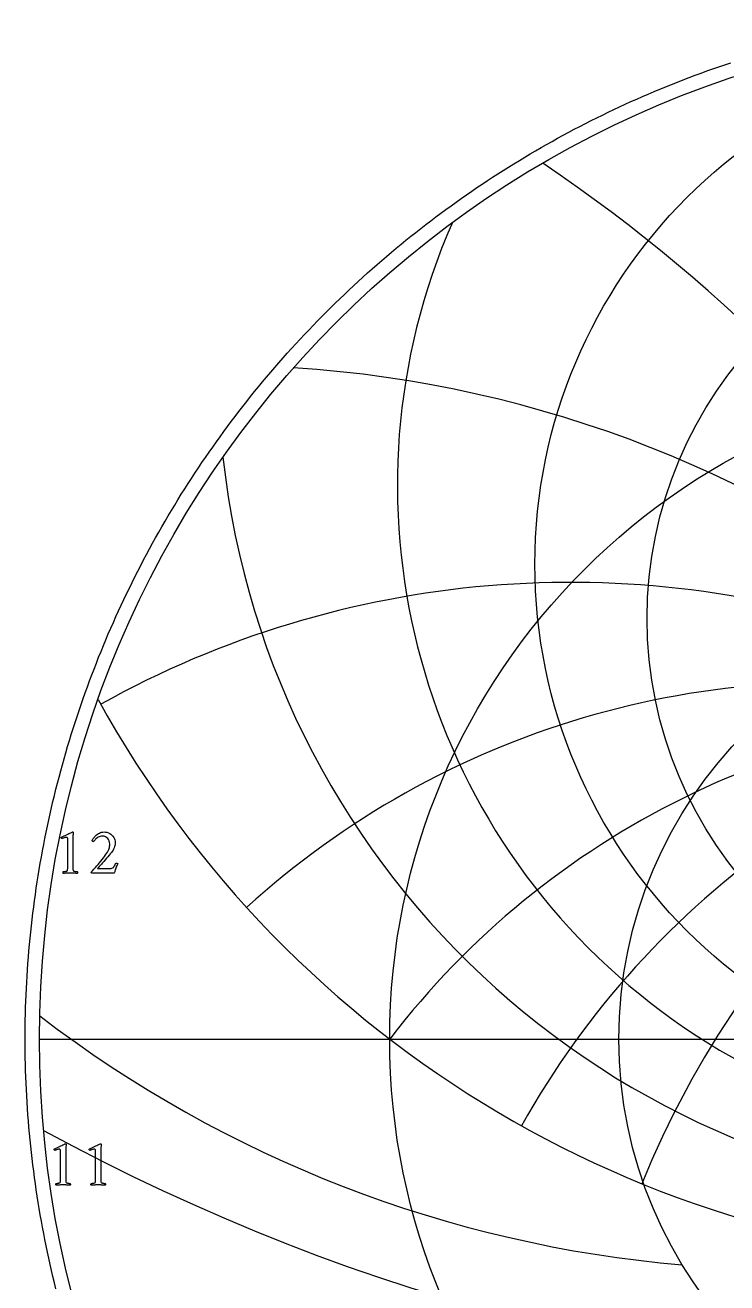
# Model space of a CAD drawing. Header units: millimetres. Extents: x -32.4 to 32.4, y -32.4 to 33.4.
# Drawn here: x -32.35 to -10.27, y -7.67 to 31.9 of the extents above; entities that cross this region are included whole.
import ezdxf

# ---------------------------------------------------------------- set-up
doc = ezdxf.new("R2010")
doc.units = ezdxf.units.MM
for name, color, linetype in [('CUT_OUTER', 1, 'Continuous'), ('ENGRAVE', 7, 'Continuous'), ('ENGRAVE_FINE', 8, 'Continuous'), ('TEXT', 5, 'Continuous')]:
    doc.layers.add(name, color=color, linetype=linetype)

msp = doc.modelspace()

# ---------------------------------------------------------------- linework, layer by layer
at = {"layer": 'CUT_OUTER'}
msp.add_lwpolyline([(-31.3805, -7.8604), (-31.4282, -7.6677), (-31.4746, -7.4747), (-31.5199, -7.2815), (-31.564, -7.0879), (-31.6069, -6.8941), (-31.6486, -6.7001), (-31.6891, -6.5057), (-31.7284, -6.3112), (-31.7665, -6.1164), (-31.8035, -5.9213), (-31.8392, -5.7261), (-31.8737, -5.5306), (-31.9071, -5.3349), (-31.9392, -5.1391), (-31.9701, -4.943), (-31.9999, -4.7467), (-32.0284, -4.5503), (-32.0557, -4.3537), (-32.0818, -4.1569), (-32.1067, -3.96), (-32.1304, -3.7629), (-32.1529, -3.5657), (-32.1742, -3.3683), (-32.1942, -3.1709), (-32.2131, -2.9733), (-32.2307, -2.7755), (-32.2471, -2.5777), (-32.2623, -2.3798), (-32.2763, -2.1818), (-32.2891, -1.9837), (-32.3007, -1.7856), (-32.311, -1.5873), (-32.3202, -1.3891), (-32.3281, -1.1907), (-32.3348, -0.9923), (-32.3403, -0.7939), (-32.3445, -0.5955), (-32.3476, -0.397), (-32.3494, -0.1985), (-32.35, 0), (-32.3494, 0.1985), (-32.3476, 0.397), (-32.3445, 0.5955), (-32.3403, 0.7939), (-32.3348, 0.9923), (-32.3281, 1.1907), (-32.3202, 1.3891), (-32.311, 1.5873), (-32.3007, 1.7856), (-32.2891, 1.9837), (-32.2763, 2.1818), (-32.2623, 2.3798), (-32.2471, 2.5777), (-32.2307, 2.7755), (-32.2131, 2.9733), (-32.1942, 3.1709), (-32.1742, 3.3683), (-32.1529, 3.5657), (-32.1304, 3.7629), (-32.1067, 3.96), (-32.0818, 4.1569), (-32.0557, 4.3537), (-32.0284, 4.5503), (-31.9999, 4.7467), (-31.9701, 4.943), (-31.9392, 5.1391), (-31.9071, 5.3349), (-31.8737, 5.5306), (-31.8392, 5.7261), (-31.8035, 5.9213), (-31.7665, 6.1164), (-31.7284, 6.3112), (-31.6891, 6.5057), (-31.6486, 6.7001), (-31.6069, 6.8941), (-31.564, 7.0879), (-31.5199, 7.2815), (-31.4746, 7.4747), (-31.4282, 7.6677), (-31.3805, 7.8604), (-31.3317, 8.0528), (-31.2817, 8.2449), (-31.2305, 8.4367), (-31.1782, 8.6282), (-31.1246, 8.8193), (-31.0699, 9.0101), (-31.0141, 9.2006), (-30.957, 9.3907), (-30.8988, 9.5805), (-30.8395, 9.7699), (-30.7789, 9.9589), (-30.7172, 10.1476), (-30.6544, 10.3359), (-30.5904, 10.5238), (-30.5252, 10.7113), (-30.459, 10.8984), (-30.3915, 11.0851), (-30.3229, 11.2713), (-30.2532, 11.4572), (-30.1823, 11.6426), (-30.1103, 11.8276), (-30.0372, 12.0121), (-29.9629, 12.1962), (-29.8875, 12.3798), (-29.811, 12.563), (-29.7333, 12.7456), (-29.6546, 12.9278), (-29.5747, 13.1096), (-29.4937, 13.2908), (-29.4116, 13.4715), (-29.3284, 13.6517), (-29.2441, 13.8314), (-29.1586, 14.0106), (-29.0721, 14.1892), (-28.9845, 14.3674), (-28.8958, 14.5449), (-28.806, 14.722), (-28.7151, 14.8984), (-28.6232, 15.0743), (-28.5302, 15.2497), (-28.436, 15.4245), (-28.3409, 15.5986), (-28.2446, 15.7722), (-28.1473, 15.9453), (-28.0489, 16.1177), (-27.9495, 16.2895), (-27.849, 16.4607), (-27.7475, 16.6312), (-27.645, 16.8012), (-27.5413, 16.9705), (-27.4367, 17.1391), (-27.331, 17.3072), (-27.2243, 17.4745), (-27.1166, 17.6413), (-27.0078, 17.8073), (-26.898, 17.9727), (-26.7873, 18.1374), (-26.6755, 18.3014), (-26.5627, 18.4648), (-26.4489, 18.6274), (-26.3341, 18.7893), (-26.2183, 18.9506), (-26.1015, 19.1111), (-25.9838, 19.2709), (-25.865, 19.4299), (-25.7453, 19.5883), (-25.6246, 19.7459), (-25.503, 19.9027), (-25.3804, 20.0589), (-25.2568, 20.2142), (-25.1323, 20.3688), (-25.0069, 20.5226), (-24.8805, 20.6757), (-24.7532, 20.828), (-24.6249, 20.9794), (-24.4957, 21.1301), (-24.3656, 21.28), (-24.2346, 21.4292), (-24.1026, 21.5774), (-23.9698, 21.7249), (-23.836, 21.8716), (-23.7014, 22.0174), (-23.5658, 22.1625), (-23.4294, 22.3066), (-23.2921, 22.45), (-23.1539, 22.5925), (-23.0148, 22.7341), (-22.8749, 22.8749), (-22.7341, 23.0148), (-22.5925, 23.1539), (-22.45, 23.2921), (-22.3066, 23.4294), (-22.1625, 23.5658), (-22.0174, 23.7014), (-21.8716, 23.836), (-21.7249, 23.9698), (-21.5774, 24.1026), (-21.4292, 24.2346), (-21.28, 24.3656), (-21.1301, 24.4957), (-20.9794, 24.6249), (-20.828, 24.7532), (-20.6757, 24.8805), (-20.5226, 25.0069), (-20.3688, 25.1323), (-20.2142, 25.2568), (-20.0589, 25.3804), (-19.9027, 25.503), (-19.7459, 25.6246), (-19.5883, 25.7453), (-19.4299, 25.865), (-19.2709, 25.9838), (-19.1111, 26.1015), (-18.9506, 26.2183), (-18.7893, 26.3341), (-18.6274, 26.4489), (-18.4648, 26.5627), (-18.3014, 26.6755), (-18.1374, 26.7873), (-17.9727, 26.898), (-17.8073, 27.0078), (-17.6413, 27.1166), (-17.4745, 27.2243), (-17.3072, 27.331), (-17.1391, 27.4367), (-16.9705, 27.5413), (-16.8012, 27.645), (-16.6312, 27.7475), (-16.4607, 27.849), (-16.2895, 27.9495), (-16.1177, 28.0489), (-15.9453, 28.1473), (-15.7722, 28.2446), (-15.5986, 28.3409), (-15.4245, 28.436), (-15.2497, 28.5302), (-15.0743, 28.6232), (-14.8984, 28.7151), (-14.722, 28.806), (-14.5449, 28.8958), (-14.3674, 28.9845), (-14.1892, 29.0721), (-14.0106, 29.1586), (-13.8314, 29.2441), (-13.6517, 29.3284), (-13.4715, 29.4116), (-13.2908, 29.4937), (-13.1096, 29.5747), (-12.9278, 29.6546), (-12.7456, 29.7333), (-12.563, 29.811), (-12.3798, 29.8875), (-12.1962, 29.9629), (-12.0121, 30.0372), (-11.8276, 30.1103), (-11.6426, 30.1823), (-11.4572, 30.2532), (-11.2713, 30.3229), (-11.0851, 30.3915), (-10.8984, 30.459), (-10.7113, 30.5252), (-10.5238, 30.5904), (-10.3359, 30.6544), (-10.1476, 30.7172)], dxfattribs=at)
at = {"layer": 'ENGRAVE'}
msp.add_lwpolyline([(-31.9, 0), (31.9, 0)], dxfattribs=at)
for centre, radius in [((0, 0), 31.9), ((0, 14.9413), 16.3099), ((0, 13.2367), 12.781), ((0, 0), 20.8814), ((0, 0), 13.6687)]:
    msp.add_circle(centre, radius, dxfattribs=at)
for centre, radius, start, end in [((0, 17.4239), 20.6379, 156.38511, 23.61489), ((0, 21.1735), 26.2831, 186.26753, 353.73247), ((0, 27.2132), 34.3015, 208.80523, 331.19477), ((0, -16.0229), 26.3204, 37.5, 142.5), ((0, -16.0229), 26.3204, 37.5, 142.5), ((-8.4015, 31.355), 38.5973, 232.51204, 265.13001)]:
    msp.add_arc(centre, radius, start, end, dxfattribs=at)
at = {"layer": 'ENGRAVE_FINE'}
for centre, radius, start, end in [((-45.5883, -16.0229), 52.6409, 10.39425, 55.88566), ((-45.5883, -16.0229), 52.6409, 10.39425, 55.88566), ((-26.3204, -16.0229), 37.2227, 16.00739, 86.28084), ((-26.3204, -16.0229), 37.2227, 16.00739, 86.28084), ((-15.1961, -16.0229), 30.3922, 22.17703, 119.09303), ((-15.1961, -16.0229), 30.3922, 22.17703, 119.09303), ((15.1961, -16.0229), 30.3922, 60.90697, 157.82297), ((15.1961, -16.0229), 30.3922, 60.90697, 157.82297), ((-7.0525, -16.0229), 27.2489, 29.19913, 132.2722), ((-7.0525, -16.0229), 27.2489, 29.19913, 132.2722), ((7.0525, -16.0229), 27.2489, 47.7278, 150.80087), ((7.0525, -16.0229), 27.2489, 47.7278, 150.80087), ((0, 55.2682), 66.2544, 241.345817, 298.654183)]:
    msp.add_arc(centre, radius, start, end, dxfattribs=at)
at = {"layer": 'TEXT'}
for points in [[(-31.0098, 5.4513), (-31.0098, 6.2698), (-31.0104, 6.2899), (-31.0122, 6.3066), (-31.0151, 6.32), (-31.0192, 6.3299), (-31.0247, 6.3372), (-31.0319, 6.3424), (-31.0407, 6.3455), (-31.0513, 6.3465), (-31.0642, 6.3455), (-31.0803, 6.3426), (-31.0995, 6.3378), (-31.1217, 6.331), (-31.1441, 6.3235), (-31.1637, 6.3167), (-31.1804, 6.3106), (-31.1943, 6.3051), (-31.2024, 6.3127), (-31.2083, 6.3211), (-31.2118, 6.3303), (-31.2129, 6.3403), (-31.2129, 6.3404), (-31.2129, 6.3408), (-31.2129, 6.3415), (-31.2129, 6.3424), (-31.2127, 6.3461), (-31.2119, 6.3491), (-31.2106, 6.3513), (-31.2088, 6.3527), (-31.1675, 6.3714), (-31.1267, 6.3903), (-31.0862, 6.4093), (-31.0461, 6.4284), (-31.0079, 6.4467), (-30.9731, 6.4633), (-30.9416, 6.4783), (-30.9135, 6.4916), (-30.8902, 6.5025), (-30.8733, 6.5102), (-30.8628, 6.5149), (-30.8586, 6.5164), (-30.8544, 6.5164), (-30.8496, 6.5157), (-30.8456, 6.5133), (-30.8424, 6.5094), (-30.8399, 6.504), (-30.838, 6.4981), (-30.8363, 6.4926), (-30.8349, 6.4877), (-30.8337, 6.4833), (-30.8342, 6.4801), (-30.8358, 6.4706), (-30.8384, 6.4547), (-30.842, 6.4325), (-30.8456, 6.4045), (-30.8482, 6.3711), (-30.8498, 6.3325), (-30.8503, 6.2885), (-30.8503, 5.4513), (-30.8502, 5.4289), (-30.85, 5.4073), (-30.8497, 5.3864), (-30.8492, 5.3663), (-30.8483, 5.3476), (-30.8464, 5.3306), (-30.8436, 5.3154), (-30.8399, 5.3021), (-30.8364, 5.297), (-30.8301, 5.2923), (-30.8209, 5.2877), (-30.8088, 5.2834), (-30.7952, 5.2796), (-30.7811, 5.2765), (-30.7667, 5.2739), (-30.7518, 5.2721), (-30.7379, 5.2707), (-30.7262, 5.2697), (-30.7167, 5.2691), (-30.7094, 5.2689), (-30.7066, 5.264), (-30.7044, 5.2575), (-30.7029, 5.2495), (-30.7021, 5.2399), (-30.7022, 5.2303), (-30.7034, 5.2223), (-30.7058, 5.2158), (-30.7094, 5.2109), (-30.7398, 5.2129), (-30.7689, 5.2148), (-30.7968, 5.2166), (-30.8233, 5.2182), (-30.8498, 5.2195), (-30.8772, 5.2205), (-30.9057, 5.2211), (-30.9352, 5.2213), (-30.9636, 5.2211), (-30.9907, 5.2205), (-31.0164, 5.2195), (-31.0409, 5.2182), (-31.0657, 5.2166), (-31.0922, 5.2148), (-31.1206, 5.2129), (-31.1508, 5.2109), (-31.1543, 5.2158), (-31.1567, 5.2223), (-31.1579, 5.2303), (-31.158, 5.2399), (-31.1572, 5.2495), (-31.1557, 5.2575), (-31.1535, 5.264), (-31.1508, 5.2689), (-31.1434, 5.2691), (-31.1339, 5.2697), (-31.1222, 5.2707), (-31.1083, 5.2721), (-31.0934, 5.2739), (-31.079, 5.2765), (-31.0649, 5.2796), (-31.0513, 5.2834), (-31.0394, 5.2877), (-31.0306, 5.2923), (-31.0249, 5.297), (-31.0223, 5.3021), (-31.0185, 5.3154), (-31.0155, 5.3306), (-31.0133, 5.3476), (-31.0119, 5.3663), (-31.011, 5.3864), (-31.0104, 5.4073), (-31.01, 5.4289), (-31.0098, 5.4513)], [(-29.4391, 5.5197), (-29.4496, 5.494), (-29.4603, 5.4666), (-29.4713, 5.4375), (-29.4826, 5.4067), (-29.4937, 5.3757), (-29.5043, 5.3459), (-29.5144, 5.3172), (-29.524, 5.2897), (-29.5326, 5.2649), (-29.5396, 5.2446), (-29.545, 5.2287), (-29.5489, 5.2171), (-30.2493, 5.2171), (-30.2525, 5.2195), (-30.2558, 5.2226), (-30.2592, 5.2263), (-30.2628, 5.2306), (-30.266, 5.2351), (-30.2682, 5.2392), (-30.2696, 5.2428), (-30.27, 5.2461), (-30.2273, 5.2943), (-30.184, 5.3435), (-30.1403, 5.3938), (-30.096, 5.4451), (-30.0519, 5.4968), (-30.0089, 5.5482), (-29.967, 5.5993), (-29.926, 5.6502), (-29.8871, 5.7), (-29.8509, 5.7476), (-29.8176, 5.7932), (-29.7872, 5.8367), (-29.7589, 5.8809), (-29.7362, 5.9222), (-29.719, 5.9607), (-29.7074, 5.9963), (-29.6997, 6.0309), (-29.6942, 6.0662), (-29.6909, 6.1024), (-29.6898, 6.1393), (-29.6938, 6.189), (-29.7056, 6.2346), (-29.7254, 6.2761), (-29.753, 6.3134), (-29.7868, 6.3442), (-29.8248, 6.3662), (-29.8671, 6.3794), (-29.9136, 6.3838), (-29.9527, 6.3816), (-29.9892, 6.375), (-30.0232, 6.364), (-30.0545, 6.3486), (-30.0831, 6.3306), (-30.1089, 6.3118), (-30.1318, 6.2922), (-30.1519, 6.2719), (-30.169, 6.2525), (-30.183, 6.2357), (-30.1939, 6.2214), (-30.2017, 6.2097), (-30.2079, 6.2106), (-30.2143, 6.2131), (-30.2209, 6.2173), (-30.2276, 6.2232), (-30.2335, 6.2295), (-30.2377, 6.2349), (-30.2402, 6.2393), (-30.241, 6.2429), (-30.2366, 6.2538), (-30.2294, 6.268), (-30.2195, 6.2855), (-30.2068, 6.3061), (-30.1915, 6.3286), (-30.1734, 6.3517), (-30.1526, 6.3753), (-30.1291, 6.3994), (-30.1033, 6.4228), (-30.0755, 6.4444), (-30.0458, 6.4642), (-30.0141, 6.4822), (-29.9805, 6.4972), (-29.945, 6.5079), (-29.9075, 6.5143), (-29.868, 6.5164), (-29.8204, 6.5134), (-29.775, 6.5043), (-29.7318, 6.489), (-29.6908, 6.4677), (-29.653, 6.4416), (-29.6194, 6.4121), (-29.5898, 6.379), (-29.5644, 6.3424), (-29.544, 6.3034), (-29.5295, 6.2631), (-29.5207, 6.2215), (-29.5178, 6.1787), (-29.5198, 6.1358), (-29.5256, 6.0942), (-29.5353, 6.0539), (-29.5489, 6.015), (-29.5659, 5.9773), (-29.5857, 5.9409), (-29.6083, 5.9058), (-29.6339, 5.872), (-29.6701, 5.8277), (-29.7082, 5.7821), (-29.7483, 5.735), (-29.7903, 5.6865), (-29.8327, 5.6381), (-29.874, 5.5912), (-29.9141, 5.5458), (-29.953, 5.5021), (-29.9894, 5.4612), (-30.0219, 5.4246), (-30.0505, 5.3923), (-30.0752, 5.3643), (-29.6732, 5.3643), (-29.6445, 5.3667), (-29.6186, 5.3739), (-29.5953, 5.3858), (-29.5748, 5.4026), (-29.556, 5.4243), (-29.5378, 5.451), (-29.5202, 5.4828), (-29.5033, 5.5197), (-29.5003, 5.5251), (-29.4955, 5.529), (-29.4889, 5.5313), (-29.4805, 5.5321), (-29.4769, 5.5319), (-29.4722, 5.5311), (-29.4665, 5.5298), (-29.4598, 5.528), (-29.4531, 5.5259), (-29.4474, 5.5238), (-29.4427, 5.5218), (-29.4391, 5.5197)], [(-31.234, -4.3591), (-31.234, -3.5406), (-31.2346, -3.5205), (-31.2363, -3.5038), (-31.2393, -3.4905), (-31.2433, -3.4805), (-31.2488, -3.4732), (-31.256, -3.4681), (-31.2649, -3.465), (-31.2755, -3.4639), (-31.2884, -3.4649), (-31.3045, -3.4678), (-31.3236, -3.4727), (-31.3459, -3.4795), (-31.3683, -3.4869), (-31.3879, -3.4937), (-31.4046, -3.4999), (-31.4184, -3.5054), (-31.4266, -3.4977), (-31.4324, -3.4893), (-31.4359, -3.4801), (-31.4371, -3.4701), (-31.4371, -3.47), (-31.4371, -3.4696), (-31.4371, -3.469), (-31.4371, -3.4681), (-31.4368, -3.4643), (-31.4361, -3.4613), (-31.4348, -3.4591), (-31.4329, -3.4577), (-31.3917, -3.439), (-31.3508, -3.4201), (-31.3104, -3.4012), (-31.2703, -3.3821), (-31.2321, -3.3637), (-31.1972, -3.3471), (-31.1658, -3.3321), (-31.1376, -3.3189), (-31.1144, -3.308), (-31.0975, -3.3002), (-31.0869, -3.2955), (-31.0827, -3.294), (-31.0786, -3.294), (-31.0738, -3.2948), (-31.0698, -3.2971), (-31.0665, -3.301), (-31.0641, -3.3064), (-31.0621, -3.3124), (-31.0605, -3.3178), (-31.059, -3.3227), (-31.0579, -3.3271), (-31.0584, -3.3303), (-31.0599, -3.3398), (-31.0625, -3.3557), (-31.0662, -3.3779), (-31.0698, -3.406), (-31.0724, -3.4393), (-31.0739, -3.478), (-31.0744, -3.5219), (-31.0744, -4.3591), (-31.0744, -4.3815), (-31.0742, -4.4032), (-31.0739, -4.424), (-31.0734, -4.4441), (-31.0724, -4.4629), (-31.0706, -4.4798), (-31.0678, -4.495), (-31.0641, -4.5083), (-31.0606, -4.5134), (-31.0542, -4.5182), (-31.045, -4.5227), (-31.033, -4.527), (-31.0193, -4.5308), (-31.0053, -4.534), (-30.9908, -4.5365), (-30.976, -4.5384), (-30.9621, -4.5397), (-30.9504, -4.5407), (-30.9408, -4.5413), (-30.9335, -4.5415), (-30.9307, -4.5464), (-30.9286, -4.5529), (-30.9271, -4.5609), (-30.9263, -4.5705), (-30.9263, -4.5801), (-30.9276, -4.5881), (-30.93, -4.5946), (-30.9335, -4.5995), (-30.964, -4.5975), (-30.9931, -4.5956), (-31.021, -4.5939), (-31.0475, -4.5923), (-31.0739, -4.5909), (-31.1014, -4.5899), (-31.1299, -4.5893), (-31.1594, -4.5892), (-31.1878, -4.5893), (-31.2148, -4.5899), (-31.2406, -4.5909), (-31.2651, -4.5923), (-31.2898, -4.5939), (-31.3164, -4.5956), (-31.3447, -4.5975), (-31.3749, -4.5995), (-31.3785, -4.5946), (-31.3809, -4.5881), (-31.3821, -4.5801), (-31.3822, -4.5705), (-31.3813, -4.5609), (-31.3798, -4.5529), (-31.3777, -4.5464), (-31.3749, -4.5415), (-31.3676, -4.5413), (-31.3581, -4.5407), (-31.3464, -4.5397), (-31.3324, -4.5384), (-31.3176, -4.5365), (-31.3032, -4.534), (-31.2891, -4.5308), (-31.2755, -4.527), (-31.2635, -4.5227), (-31.2547, -4.5182), (-31.249, -4.5134), (-31.2464, -4.5083), (-31.2427, -4.495), (-31.2397, -4.4798), (-31.2375, -4.4629), (-31.2361, -4.4441), (-31.2352, -4.424), (-31.2345, -4.4032), (-31.2341, -4.3815), (-31.234, -4.3591)], [(-30.1316, -4.3591), (-30.1316, -3.5406), (-30.1321, -3.5205), (-30.1339, -3.5038), (-30.1368, -3.4905), (-30.1409, -3.4805), (-30.1464, -3.4732), (-30.1536, -3.4681), (-30.1625, -3.465), (-30.173, -3.4639), (-30.186, -3.4649), (-30.202, -3.4678), (-30.2212, -3.4727), (-30.2435, -3.4795), (-30.2659, -3.4869), (-30.2854, -3.4937), (-30.3021, -3.4999), (-30.316, -3.5054), (-30.3242, -3.4977), (-30.33, -3.4893), (-30.3335, -3.4801), (-30.3346, -3.4701), (-30.3346, -3.47), (-30.3346, -3.4696), (-30.3346, -3.469), (-30.3346, -3.4681), (-30.3344, -3.4643), (-30.3336, -3.4613), (-30.3323, -3.4591), (-30.3305, -3.4577), (-30.2893, -3.439), (-30.2484, -3.4201), (-30.2079, -3.4012), (-30.1678, -3.3821), (-30.1296, -3.3637), (-30.0948, -3.3471), (-30.0633, -3.3321), (-30.0352, -3.3189), (-30.012, -3.308), (-29.9951, -3.3002), (-29.9845, -3.2955), (-29.9803, -3.294), (-29.9761, -3.294), (-29.9714, -3.2948), (-29.9673, -3.2971), (-29.9641, -3.301), (-29.9616, -3.3064), (-29.9597, -3.3124), (-29.958, -3.3178), (-29.9566, -3.3227), (-29.9554, -3.3271), (-29.9559, -3.3303), (-29.9575, -3.3398), (-29.9601, -3.3557), (-29.9637, -3.3779), (-29.9673, -3.406), (-29.9699, -3.4393), (-29.9715, -3.478), (-29.972, -3.5219), (-29.972, -4.3591), (-29.9719, -4.3815), (-29.9717, -4.4032), (-29.9714, -4.424), (-29.971, -4.4441), (-29.97, -4.4629), (-29.9681, -4.4798), (-29.9653, -4.495), (-29.9616, -4.5083), (-29.9581, -4.5134), (-29.9518, -4.5182), (-29.9426, -4.5227), (-29.9306, -4.527), (-29.9169, -4.5308), (-29.9028, -4.534), (-29.8884, -4.5365), (-29.8736, -4.5384), (-29.8596, -4.5397), (-29.8479, -4.5407), (-29.8384, -4.5413), (-29.8311, -4.5415), (-29.8283, -4.5464), (-29.8262, -4.5529), (-29.8247, -4.5609), (-29.8238, -4.5705), (-29.8239, -4.5801), (-29.8251, -4.5881), (-29.8275, -4.5946), (-29.8311, -4.5995), (-29.8615, -4.5975), (-29.8907, -4.5956), (-29.9185, -4.5939), (-29.9451, -4.5923), (-29.9715, -4.5909), (-29.9989, -4.5899), (-30.0274, -4.5893), (-30.057, -4.5892), (-30.0853, -4.5893), (-30.1124, -4.5899), (-30.1382, -4.5909), (-30.1626, -4.5923), (-30.1874, -4.5939), (-30.2139, -4.5956), (-30.2423, -4.5975), (-30.2725, -4.5995), (-30.276, -4.5946), (-30.2784, -4.5881), (-30.2797, -4.5801), (-30.2797, -4.5705), (-30.2789, -4.5609), (-30.2774, -4.5529), (-30.2753, -4.5464), (-30.2725, -4.5415), (-30.2652, -4.5413), (-30.2556, -4.5407), (-30.2439, -4.5397), (-30.23, -4.5384), (-30.2152, -4.5365), (-30.2007, -4.534), (-30.1867, -4.5308), (-30.173, -4.527), (-30.1611, -4.5227), (-30.1523, -4.5182), (-30.1466, -4.5134), (-30.144, -4.5083), (-30.1402, -4.495), (-30.1373, -4.4798), (-30.1351, -4.4629), (-30.1336, -4.4441), (-30.1327, -4.424), (-30.1321, -4.4032), (-30.1317, -4.3815), (-30.1316, -4.3591)]]:
    msp.add_lwpolyline(points, close=True, dxfattribs=at)

doc.saveas('drawing.dxf')
